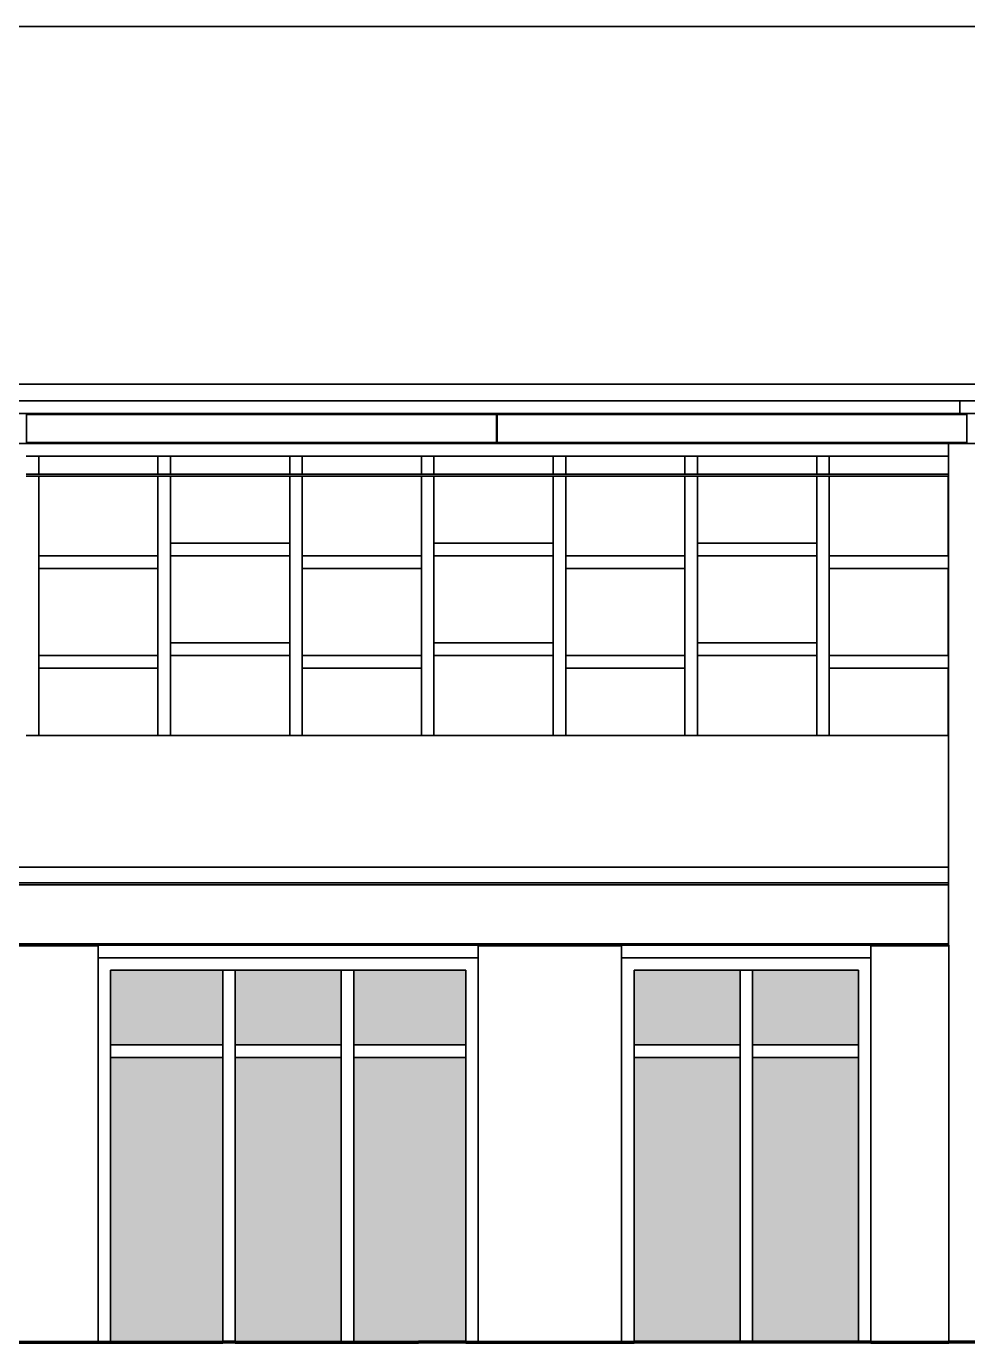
# Model space of a CAD drawing. Header units: metres. Extents: x -57 to 501, y 45 to 307.
# Drawn here: x 303.17 to 310.67, y 246.96 to 257.46 of the extents above; entities that cross this region are included whole.
import ezdxf

# ---------------------------------------------------------------- set-up
doc = ezdxf.new("R2010")
doc.units = ezdxf.units.M
doc.layers.add('atras', color=7, linetype='Continuous')

msp = doc.modelspace()

# ---------------------------------------------------------------- hatches: boundary and pattern name
h = msp.add_hatch(color=256)
h.dxf.hatch_style = 1
h.set_gradient(color1=(147, 149, 152), name='HEMISPHERICAL')
h.paths.add_polyline_path([(282.382, 249.937), (281.537, 249.937), (281.537, 249.342), (282.382, 249.342)])
h.paths.add_polyline_path([(283.325, 249.937), (282.481, 249.937), (282.481, 249.342), (283.325, 249.342)])
h.paths.add_polyline_path([(282.382, 249.242), (281.537, 249.242), (281.537, 246.962), (282.382, 246.962)])
h.paths.add_polyline_path([(283.325, 249.242), (282.481, 249.242), (282.481, 246.962), (283.325, 246.962)])
h.paths.add_polyline_path([(285.56, 249.937), (284.666, 249.937), (284.666, 249.342), (285.56, 249.342)])
h.paths.add_polyline_path([(286.504, 249.937), (285.659, 249.937), (285.659, 249.342), (286.504, 249.342)])
h.paths.add_polyline_path([(287.497, 249.937), (286.603, 249.937), (286.603, 249.342), (287.497, 249.342)])
h.paths.add_polyline_path([(285.56, 249.242), (284.666, 249.242), (284.666, 246.962), (285.56, 246.962)])
h.paths.add_polyline_path([(286.504, 249.242), (285.659, 249.242), (285.659, 246.962), (286.504, 246.962)])
h.paths.add_polyline_path([(287.497, 249.242), (286.603, 249.242), (286.603, 246.962), (287.497, 246.962)])
h.paths.add_polyline_path([(289.732, 249.937), (288.838, 249.937), (288.838, 249.342), (289.732, 249.342)])
h.paths.add_polyline_path([(290.675, 249.937), (289.831, 249.937), (289.831, 249.342), (290.675, 249.342)])
h.paths.add_polyline_path([(291.668, 249.937), (290.775, 249.937), (290.775, 249.342), (291.668, 249.342)])
h.paths.add_polyline_path([(289.732, 249.242), (288.838, 249.242), (288.838, 246.962), (289.732, 246.962)])
h.paths.add_polyline_path([(290.675, 249.242), (289.831, 249.242), (289.831, 246.962), (290.675, 246.962)])
h.paths.add_polyline_path([(291.668, 249.242), (290.775, 249.242), (290.775, 246.962), (291.668, 246.962)])
h.paths.add_polyline_path([(293.854, 249.937), (293.009, 249.937), (293.009, 249.342), (293.854, 249.342)])
h.paths.add_polyline_path([(294.797, 249.937), (293.953, 249.937), (293.953, 249.342), (294.797, 249.342)])
h.paths.add_polyline_path([(293.854, 249.242), (293.009, 249.242), (293.009, 246.962), (293.854, 246.962)])
h.paths.add_polyline_path([(294.797, 249.242), (293.953, 249.242), (293.953, 246.962), (294.33, 246.962), (294.369, 246.975), (294.797, 246.975)])
h.paths.add_polyline_path([(297.382, 249.937), (296.537, 249.937), (296.537, 249.342), (297.382, 249.342)])
h.paths.add_polyline_path([(298.325, 249.937), (297.481, 249.937), (297.481, 249.342), (298.325, 249.342)])
h.paths.add_polyline_path([(297.382, 249.242), (296.537, 249.242), (296.537, 246.975), (297.382, 246.975)])
h.paths.add_polyline_path([(298.325, 249.242), (297.481, 249.242), (297.481, 246.975), (298.231, 246.975), (298.325, 246.975)])
h.paths.add_polyline_path([(300.56, 249.937), (299.666, 249.937), (299.666, 249.342), (300.56, 249.342)])
h.paths.add_polyline_path([(301.504, 249.937), (300.659, 249.937), (300.659, 249.342), (301.504, 249.342)])
h.paths.add_polyline_path([(302.497, 249.937), (301.603, 249.937), (301.603, 249.342), (302.497, 249.342)])
h.paths.add_polyline_path([(300.56, 249.242), (299.666, 249.242), (299.666, 246.975), (300.401, 246.975), (300.56, 246.975)])
h.paths.add_polyline_path([(301.504, 249.242), (300.659, 249.242), (300.659, 246.975), (301.504, 246.975)])
h.paths.add_polyline_path([(302.497, 249.242), (301.603, 249.242), (301.603, 246.975), (302.497, 246.975)])
h.paths.add_polyline_path([(304.732, 249.937), (303.838, 249.937), (303.838, 249.342), (304.732, 249.342)])
h.paths.add_polyline_path([(305.675, 249.937), (304.831, 249.937), (304.831, 249.342), (305.675, 249.342)])
h.paths.add_polyline_path([(306.668, 249.937), (305.775, 249.937), (305.775, 249.342), (306.668, 249.342)])
h.paths.add_polyline_path([(304.732, 249.242), (303.838, 249.242), (303.838, 246.975), (304.732, 246.975)])
h.paths.add_polyline_path([(305.675, 249.242), (304.831, 249.242), (304.831, 246.975), (305.675, 246.975)])
h.paths.add_polyline_path([(306.668, 249.242), (305.775, 249.242), (305.775, 246.975), (306.291, 246.975), (306.668, 246.975)])
h.paths.add_polyline_path([(308.854, 249.937), (308.009, 249.937), (308.009, 249.342), (308.854, 249.342)])
h.paths.add_polyline_path([(309.797, 249.937), (308.953, 249.937), (308.953, 249.342), (309.797, 249.342)])
h.paths.add_polyline_path([(308.854, 249.242), (308.009, 249.242), (308.009, 246.975), (308.291, 246.975), (308.854, 246.975)])
h.paths.add_polyline_path([(309.797, 249.242), (308.953, 249.242), (308.953, 246.975), (309.797, 246.975)])

# ---------------------------------------------------------------- linework, layer by layer
at = {"lineweight": 35}
for p, q in [((304.927, 257.456), (301.82, 257.456)), ((308.033, 257.456), (304.927, 257.456)), ((308.033, 257.456), (310.607, 257.456)), ((310.726, 257.456), (310.607, 257.456)), ((301.82, 254.605), (304.925, 254.605)), ((304.925, 254.605), (304.927, 254.605)), ((304.927, 254.605), (308.031, 254.605)), ((308.031, 254.605), (308.033, 254.605)), ((308.033, 254.605), (310.605, 254.605)), ((310.605, 254.605), (310.607, 254.605)), ((310.607, 254.605), (310.724, 254.605)), ((303.235, 254.472), (303.109, 254.472)), ((303.392, 254.472), (303.235, 254.472)), ((303.517, 254.472), (303.392, 254.472)), ((303.674, 254.472), (303.517, 254.472)), ((303.799, 254.472), (303.674, 254.472)), ((303.957, 254.472), (303.799, 254.472)), ((304.082, 254.472), (303.957, 254.472)), ((304.239, 254.472), (304.082, 254.472)), ((304.364, 254.472), (304.239, 254.472)), ((304.521, 254.472), (304.364, 254.472)), ((304.647, 254.472), (304.521, 254.472)), ((304.804, 254.472), (304.647, 254.472)), ((304.927, 254.472), (304.804, 254.472)), ((304.929, 254.472), (304.927, 254.472)), ((305.086, 254.472), (304.929, 254.472)), ((305.211, 254.472), (305.086, 254.472)), ((305.369, 254.472), (305.211, 254.472)), ((305.494, 254.472), (305.369, 254.472)), ((305.651, 254.472), (305.494, 254.472)), ((305.776, 254.472), (305.651, 254.472)), ((305.933, 254.472), (305.776, 254.472)), ((306.059, 254.472), (305.933, 254.472)), ((306.216, 254.472), (306.059, 254.472)), ((306.341, 254.472), (306.216, 254.472)), ((306.498, 254.472), (306.341, 254.472)), ((306.624, 254.472), (306.498, 254.472)), ((306.781, 254.472), (306.624, 254.472)), ((306.906, 254.472), (306.781, 254.472)), ((307.063, 254.472), (306.906, 254.472)), ((307.188, 254.472), (307.063, 254.472)), ((307.345, 254.472), (307.188, 254.472)), ((307.471, 254.472), (307.345, 254.472)), ((307.628, 254.472), (307.471, 254.472)), ((307.753, 254.472), (307.628, 254.472)), ((307.91, 254.472), (307.753, 254.472)), ((308.033, 254.472), (307.91, 254.472)), ((308.036, 254.472), (308.033, 254.472)), ((308.042, 254.472), (308.036, 254.472)), ((308.187, 254.472), (308.042, 254.472)), ((308.193, 254.472), (308.187, 254.472)), ((308.318, 254.472), (308.193, 254.472)), ((308.324, 254.472), (308.318, 254.472)), ((308.469, 254.472), (308.324, 254.472)), ((308.475, 254.472), (308.469, 254.472)), ((308.6, 254.472), (308.475, 254.472)), ((308.607, 254.472), (308.6, 254.472)), ((308.751, 254.472), (308.607, 254.472)), ((308.758, 254.472), (308.751, 254.472)), ((308.883, 254.472), (308.758, 254.472)), ((308.889, 254.472), (308.883, 254.472)), ((309.034, 254.472), (308.889, 254.472)), ((309.04, 254.472), (309.034, 254.472)), ((309.165, 254.472), (309.04, 254.472)), ((309.171, 254.472), (309.165, 254.472)), ((309.316, 254.472), (309.171, 254.472)), ((309.322, 254.472), (309.316, 254.472)), ((309.448, 254.472), (309.322, 254.472)), ((309.454, 254.472), (309.448, 254.472)), ((309.599, 254.472), (309.454, 254.472)), ((309.605, 254.472), (309.599, 254.472)), ((309.73, 254.472), (309.605, 254.472)), ((309.736, 254.472), (309.73, 254.472)), ((309.881, 254.472), (309.736, 254.472)), ((309.887, 254.472), (309.881, 254.472)), ((310.012, 254.472), (309.887, 254.472)), ((310.019, 254.472), (310.012, 254.472)), ((310.163, 254.472), (310.019, 254.472)), ((310.17, 254.472), (310.163, 254.472)), ((310.295, 254.472), (310.17, 254.472)), ((310.301, 254.472), (310.295, 254.472)), ((310.446, 254.472), (310.301, 254.472)), ((310.452, 254.472), (310.446, 254.472)), ((310.577, 254.472), (310.452, 254.472)), ((310.584, 254.472), (310.577, 254.472)), ((310.605, 254.472), (310.584, 254.472)), ((310.605, 254.472), (310.605, 254.372)), ((310.607, 254.472), (310.605, 254.472)), ((310.609, 254.472), (310.607, 254.472)), ((310.725, 254.472), (310.609, 254.472)), ((303.225, 254.372), (303.105, 254.372)), ((303.168, 254.363), (303.225, 254.363)), ((303.168, 254.363), (303.168, 254.142)), ((303.225, 254.372), (306.855, 254.372)), ((303.225, 254.372), (303.225, 254.363)), ((303.225, 254.363), (306.855, 254.363)), ((306.855, 254.372), (306.855, 254.363)), ((306.975, 254.372), (306.855, 254.372)), ((306.855, 254.363), (306.912, 254.363)), ((306.912, 254.363), (306.912, 254.142)), ((306.918, 254.363), (306.918, 254.142)), ((306.975, 254.363), (306.918, 254.363)), ((306.975, 254.363), (306.975, 254.372)), ((306.975, 254.372), (310.605, 254.372)), ((306.975, 254.363), (310.605, 254.363)), ((310.605, 254.372), (310.605, 254.363)), ((310.725, 254.372), (310.605, 254.372)), ((310.605, 254.363), (310.662, 254.363)), ((310.662, 254.363), (310.662, 254.142)), ((303.105, 254.132), (303.225, 254.132)), ((303.168, 254.142), (303.225, 254.142)), ((303.225, 254.142), (306.855, 254.142)), ((303.225, 254.142), (303.225, 254.132)), ((303.225, 254.132), (306.855, 254.132)), ((306.855, 254.142), (306.855, 254.132)), ((306.912, 254.142), (306.855, 254.142)), ((306.855, 254.132), (306.975, 254.132)), ((306.918, 254.142), (306.975, 254.142)), ((306.975, 254.132), (306.975, 254.142)), ((306.975, 254.142), (310.605, 254.142)), ((306.975, 254.132), (310.515, 254.132)), ((310.515, 254.132), (310.605, 254.132)), ((310.515, 254.032), (310.515, 254.132)), ((310.605, 254.142), (310.605, 254.132)), ((310.662, 254.142), (310.605, 254.142)), ((310.605, 254.132), (310.725, 254.132)), ((303.165, 254.032), (303.265, 254.032)), ((303.265, 253.888), (303.265, 254.032)), ((303.265, 254.032), (304.215, 254.032)), ((304.215, 254.032), (304.315, 254.032)), ((304.215, 253.888), (304.215, 254.032)), ((304.315, 253.888), (304.315, 254.032)), ((304.315, 254.032), (305.265, 254.032)), ((305.265, 254.032), (305.365, 254.032)), ((305.265, 253.888), (305.265, 254.032)), ((305.365, 253.888), (305.365, 254.032)), ((305.365, 254.032), (306.315, 254.032)), ((306.315, 254.032), (306.415, 254.032)), ((306.315, 253.888), (306.315, 254.032)), ((306.415, 253.888), (306.415, 254.032)), ((306.415, 254.032), (307.365, 254.032)), ((307.365, 254.032), (307.465, 254.032)), ((307.365, 253.888), (307.365, 254.032)), ((307.465, 253.888), (307.465, 254.032)), ((307.465, 254.032), (308.415, 254.032)), ((308.415, 254.032), (308.515, 254.032)), ((308.415, 253.888), (308.415, 254.032)), ((308.515, 253.888), (308.515, 254.032)), ((308.515, 254.032), (309.465, 254.032)), ((309.465, 254.032), (309.565, 254.032)), ((309.465, 253.888), (309.465, 254.032)), ((309.565, 253.888), (309.565, 254.032)), ((309.565, 254.032), (310.515, 254.032)), ((310.515, 253.888), (310.515, 254.032)), ((303.165, 253.888), (303.265, 253.888)), ((303.165, 253.872), (303.265, 253.872)), ((303.265, 253.888), (304.215, 253.888)), ((303.265, 253.238), (303.265, 253.872)), ((303.265, 253.872), (304.215, 253.872)), ((304.215, 253.888), (304.315, 253.888)), ((304.215, 253.238), (304.215, 253.872)), ((304.215, 253.872), (304.315, 253.872)), ((304.315, 253.888), (305.265, 253.888)), ((304.315, 253.338), (304.315, 253.872)), ((304.315, 253.872), (305.265, 253.872)), ((305.265, 253.888), (305.365, 253.888)), ((305.265, 253.338), (305.265, 253.872)), ((305.265, 253.872), (305.365, 253.872)), ((305.365, 253.888), (306.315, 253.888)), ((305.365, 253.238), (305.365, 253.872)), ((305.365, 253.872), (306.315, 253.872)), ((306.315, 253.888), (306.415, 253.888)), ((306.315, 253.238), (306.315, 253.872)), ((306.315, 253.872), (306.415, 253.872)), ((306.415, 253.888), (307.365, 253.888)), ((306.415, 253.338), (306.415, 253.872)), ((306.415, 253.872), (307.365, 253.872)), ((307.365, 253.888), (307.465, 253.888)), ((307.365, 253.338), (307.365, 253.872)), ((307.365, 253.872), (307.465, 253.872)), ((307.465, 253.888), (308.415, 253.888)), ((307.465, 253.238), (307.465, 253.872)), ((307.465, 253.872), (308.415, 253.872)), ((308.415, 253.888), (308.515, 253.888)), ((308.415, 253.238), (308.415, 253.872)), ((308.415, 253.872), (308.515, 253.872)), ((308.515, 253.888), (309.465, 253.888)), ((308.515, 253.338), (308.515, 253.872)), ((308.515, 253.872), (309.465, 253.872)), ((309.465, 253.888), (309.565, 253.888)), ((309.465, 253.338), (309.465, 253.872)), ((309.465, 253.872), (309.565, 253.872)), ((309.565, 253.888), (310.515, 253.888)), ((309.565, 253.238), (309.565, 253.872)), ((309.565, 253.872), (310.513, 253.872)), ((310.513, 253.238), (310.513, 253.872)), ((310.513, 253.872), (310.515, 253.872)), ((310.515, 253.872), (310.515, 253.888)), ((310.515, 253.238), (310.515, 253.872)), ((305.265, 253.338), (304.315, 253.338)), ((304.315, 253.338), (304.315, 253.238)), ((305.265, 253.338), (305.265, 253.238)), ((307.365, 253.338), (306.415, 253.338)), ((306.415, 253.338), (306.415, 253.238)), ((307.365, 253.338), (307.365, 253.238)), ((309.465, 253.338), (308.515, 253.338)), ((308.515, 253.338), (308.515, 253.238)), ((309.465, 253.338), (309.465, 253.238)), ((304.215, 253.238), (303.265, 253.238)), ((303.265, 253.238), (303.265, 253.138)), ((304.215, 253.238), (304.215, 253.138)), ((304.315, 252.544), (304.315, 253.238)), ((305.265, 253.238), (304.315, 253.238)), ((305.265, 252.544), (305.265, 253.238)), ((306.315, 253.238), (305.365, 253.238)), ((305.365, 253.238), (305.365, 253.138)), ((306.315, 253.238), (306.315, 253.138)), ((307.365, 253.238), (306.415, 253.238)), ((306.415, 252.544), (306.415, 253.238)), ((307.365, 252.544), (307.365, 253.238)), ((308.415, 253.238), (307.465, 253.238)), ((307.465, 253.238), (307.465, 253.138)), ((308.415, 253.238), (308.415, 253.138)), ((309.465, 253.238), (308.515, 253.238)), ((308.515, 252.544), (308.515, 253.238)), ((309.465, 252.544), (309.465, 253.238)), ((309.565, 253.238), (309.565, 253.138)), ((310.513, 253.238), (309.565, 253.238)), ((310.515, 253.238), (310.513, 253.238)), ((310.515, 253.238), (310.515, 253.138)), ((303.265, 252.444), (303.265, 253.138)), ((304.215, 253.138), (303.265, 253.138)), ((304.215, 252.444), (304.215, 253.138)), ((305.365, 252.444), (305.365, 253.138)), ((306.315, 253.138), (305.365, 253.138)), ((306.315, 252.444), (306.315, 253.138)), ((308.415, 253.138), (307.465, 253.138)), ((307.465, 252.444), (307.465, 253.138)), ((308.415, 252.444), (308.415, 253.138)), ((309.565, 252.444), (309.565, 253.138)), ((310.513, 253.138), (309.565, 253.138)), ((310.513, 252.444), (310.513, 253.138)), ((310.515, 253.138), (310.513, 253.138)), ((310.515, 252.444), (310.515, 253.138)), ((305.265, 252.544), (304.315, 252.544)), ((304.315, 252.544), (304.315, 252.444)), ((305.265, 252.544), (305.265, 252.444)), ((307.365, 252.544), (306.415, 252.544)), ((306.415, 252.544), (306.415, 252.444)), ((307.365, 252.544), (307.365, 252.444)), ((309.465, 252.544), (308.515, 252.544)), ((308.515, 252.544), (308.515, 252.444)), ((309.465, 252.544), (309.465, 252.444)), ((304.215, 252.444), (303.265, 252.444)), ((303.265, 252.444), (303.265, 252.344)), ((304.215, 252.444), (304.215, 252.344)), ((304.315, 251.808), (304.315, 252.444)), ((305.265, 252.444), (304.315, 252.444)), ((305.265, 251.808), (305.265, 252.444)), ((306.315, 252.444), (305.365, 252.444)), ((305.365, 252.444), (305.365, 252.344)), ((306.315, 252.444), (306.315, 252.344)), ((307.365, 252.444), (306.415, 252.444)), ((306.415, 251.808), (306.415, 252.444)), ((307.365, 251.808), (307.365, 252.444)), ((308.415, 252.444), (307.465, 252.444)), ((307.465, 252.444), (307.465, 252.344)), ((308.415, 252.444), (308.415, 252.344)), ((309.465, 252.444), (308.515, 252.444)), ((308.515, 251.808), (308.515, 252.444)), ((309.465, 251.808), (309.465, 252.444)), ((309.565, 252.444), (309.565, 252.344)), ((310.513, 252.444), (309.565, 252.444)), ((310.515, 252.444), (310.513, 252.444)), ((310.515, 252.444), (310.515, 252.344)), ((303.265, 251.808), (303.265, 252.344)), ((304.215, 252.344), (303.265, 252.344)), ((304.215, 251.808), (304.215, 252.344)), ((305.365, 251.808), (305.365, 252.344)), ((306.315, 252.344), (305.365, 252.344)), ((306.315, 251.808), (306.315, 252.344)), ((308.415, 252.344), (307.465, 252.344)), ((307.465, 251.808), (307.465, 252.344)), ((308.415, 251.808), (308.415, 252.344)), ((309.565, 251.808), (309.565, 252.344)), ((310.513, 252.344), (309.565, 252.344)), ((310.513, 251.808), (310.513, 252.344)), ((310.515, 252.344), (310.513, 252.344)), ((310.515, 251.808), (310.515, 252.344)), ((303.165, 251.808), (303.265, 251.808)), ((304.215, 251.808), (303.265, 251.808)), ((304.215, 251.808), (304.315, 251.808)), ((305.265, 251.808), (304.315, 251.808)), ((305.265, 251.808), (305.365, 251.808)), ((306.315, 251.808), (305.365, 251.808)), ((306.315, 251.808), (306.415, 251.808)), ((307.365, 251.808), (306.415, 251.808)), ((307.365, 251.808), (307.465, 251.808)), ((308.415, 251.808), (307.465, 251.808)), ((308.415, 251.808), (308.515, 251.808)), ((309.465, 251.808), (308.515, 251.808)), ((309.465, 251.808), (309.565, 251.808)), ((310.513, 251.808), (309.565, 251.808)), ((310.515, 251.808), (310.513, 251.808)), ((310.515, 250.758), (310.515, 251.808)), ((301.909, 250.758), (305.015, 250.758)), ((305.015, 250.758), (308.122, 250.758)), ((308.122, 250.758), (310.515, 250.758)), ((310.515, 250.688), (310.515, 250.758)), ((295.817, 250.632), (307.204, 250.632)), ((295.817, 250.616), (310.515, 250.616)), ((308.065, 250.632), (307.204, 250.632)), ((308.083, 250.632), (308.065, 250.632)), ((308.122, 250.632), (308.083, 250.632)), ((308.122, 250.632), (308.126, 250.632)), ((308.279, 250.632), (308.126, 250.632)), ((308.127, 250.632), (308.127, 250.635)), ((308.279, 250.632), (308.408, 250.632)), ((308.562, 250.632), (308.408, 250.632)), ((308.562, 250.632), (308.691, 250.632)), ((308.691, 250.632), (308.844, 250.632)), ((308.844, 250.632), (308.973, 250.632)), ((309.127, 250.632), (308.973, 250.632)), ((309.127, 250.632), (309.255, 250.632)), ((309.409, 250.632), (309.255, 250.632)), ((309.409, 250.632), (309.538, 250.632)), ((309.691, 250.632), (309.538, 250.632)), ((309.691, 250.632), (309.82, 250.632)), ((309.974, 250.632), (309.82, 250.632)), ((309.974, 250.632), (310.103, 250.632)), ((310.256, 250.632), (310.103, 250.632)), ((310.256, 250.632), (310.385, 250.632)), ((310.515, 250.632), (310.385, 250.632)), ((310.515, 250.682), (310.515, 250.688)), ((310.515, 250.632), (310.515, 250.682)), ((310.515, 250.616), (310.515, 250.632)), ((310.515, 250.148), (310.515, 250.616)), ((295.817, 250.148), (310.515, 250.148)), ((295.817, 250.137), (310.515, 250.137)), ((302.596, 250.132), (303.738, 250.132)), ((303.738, 250.132), (303.738, 250.037)), ((306.768, 250.132), (307.91, 250.132)), ((306.768, 250.037), (306.768, 250.132)), ((307.91, 250.132), (307.91, 250.037)), ((309.896, 250.132), (310.517, 250.132)), ((309.896, 250.037), (309.896, 250.132)), ((310.515, 250.137), (310.515, 250.148)), ((310.515, 250.137), (310.517, 250.137)), ((310.517, 250.137), (310.517, 250.132)), ((310.517, 246.975), (310.517, 250.132)), ((303.738, 246.975), (303.738, 250.037)), ((303.738, 250.037), (306.768, 250.037)), ((306.768, 246.975), (306.768, 250.037)), ((307.91, 246.975), (307.91, 250.037)), ((307.91, 250.037), (309.896, 250.037)), ((309.896, 246.975), (309.896, 250.037)), ((304.732, 249.937), (303.838, 249.937)), ((303.838, 249.937), (303.838, 249.342)), ((304.732, 249.937), (304.831, 249.937)), ((304.732, 249.342), (304.732, 249.937)), ((304.831, 249.342), (304.831, 249.937)), ((305.675, 249.937), (304.831, 249.937)), ((305.675, 249.937), (305.775, 249.937)), ((305.675, 249.342), (305.675, 249.937)), ((305.775, 249.342), (305.775, 249.937)), ((306.668, 249.937), (305.775, 249.937)), ((306.668, 249.342), (306.668, 249.937)), ((308.854, 249.937), (308.009, 249.937)), ((308.009, 249.937), (308.009, 249.342)), ((308.854, 249.937), (308.953, 249.937)), ((308.854, 249.342), (308.854, 249.937)), ((309.797, 249.937), (308.953, 249.937)), ((308.953, 249.342), (308.953, 249.937)), ((309.797, 249.342), (309.797, 249.937)), ((304.732, 249.342), (303.838, 249.342)), ((303.838, 249.342), (303.838, 249.242)), ((304.732, 249.342), (304.732, 249.242)), ((305.675, 249.342), (304.831, 249.342)), ((304.831, 249.342), (304.831, 249.242)), ((305.675, 249.342), (305.675, 249.242)), ((306.668, 249.342), (305.775, 249.342)), ((305.775, 249.342), (305.775, 249.242)), ((306.668, 249.342), (306.668, 249.242)), ((308.854, 249.342), (308.009, 249.342)), ((308.009, 249.342), (308.009, 249.242)), ((308.854, 249.342), (308.854, 249.242)), ((309.797, 249.342), (308.953, 249.342)), ((308.953, 249.342), (308.953, 249.242)), ((309.797, 249.342), (309.797, 249.242)), ((304.732, 249.242), (303.838, 249.242)), ((303.838, 249.242), (303.838, 246.975)), ((304.732, 246.975), (304.732, 249.242)), ((305.675, 249.242), (304.831, 249.242)), ((304.831, 246.975), (304.831, 249.242)), ((305.675, 246.975), (305.675, 249.242)), ((306.668, 249.242), (305.775, 249.242)), ((305.775, 246.975), (305.775, 249.242)), ((306.668, 246.975), (306.668, 249.242)), ((308.854, 249.242), (308.009, 249.242)), ((308.009, 249.242), (308.009, 246.975)), ((308.854, 246.975), (308.854, 249.242)), ((309.797, 249.242), (308.953, 249.242)), ((308.953, 246.975), (308.953, 249.242)), ((309.797, 246.975), (309.797, 249.242))]:
    msp.add_line(p, q, dxfattribs=at)
at = {"layer": 'atras', "lineweight": 80}
for p, q in [((302.891, 246.975), (303.738, 246.975)), ((303.738, 246.975), (303.838, 246.975)), ((303.838, 246.975), (304.732, 246.975)), ((304.831, 246.975), (304.732, 246.975)), ((304.831, 246.975), (305.675, 246.975)), ((305.675, 246.975), (305.775, 246.975)), ((305.775, 246.975), (306.291, 246.975)), ((306.668, 246.975), (306.291, 246.975)), ((306.668, 246.975), (306.768, 246.975)), ((306.768, 246.975), (307.91, 246.975)), ((307.91, 246.975), (308.009, 246.975)), ((308.291, 246.975), (308.009, 246.975)), ((308.854, 246.975), (308.291, 246.975)), ((308.953, 246.975), (308.854, 246.975)), ((309.797, 246.975), (308.953, 246.975)), ((309.896, 246.975), (309.797, 246.975)), ((309.896, 246.975), (310.517, 246.975)), ((310.815, 246.975), (310.517, 246.975))]:
    msp.add_line(p, q, dxfattribs=at)

doc.saveas('drawing.dxf')
